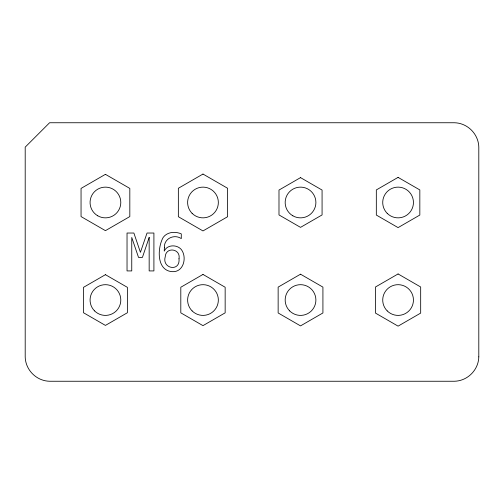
<?xml version="1.0" encoding="UTF-8"?>
<svg xmlns="http://www.w3.org/2000/svg" width="504" height="504" viewBox="0 0 504 504"><rect width="100%" height="100%" fill="white"/><g stroke="black" fill="none" stroke-linecap="round" stroke-linejoin="round"><path stroke-width="0.76" d="M164.392 247.773L164.235 251.124C167.013 244.591 176.633 244.346 181.049 249.228C187.375 256.788 183.809 272.481 172.255 271.656C156.341 270.692 157.292 247.71 163.202 237.384C167.29 231.771 175.316 231.273 181.289 233.869L181.289 238.594C174.258 233.73 163.693 238.568 164.392 247.773M179.002 258.754C180.407 272.305 161.677 268.733 165.236 256.788C165.772 246.443 180.961 248.617 179.002 258.754M478.8 356.864C478.542 369.98 467.529 380.993 454.413 381.251L49.587 381.251C36.471 380.993 25.458 369.98 25.2 356.864L25.2 147.137L49.587 122.749L454.413 122.749C467.529 123.008 478.542 134.02 478.8 147.137L478.8 356.864M149.165 237.447L142.418 257.412L138.524 257.412L131.752 237.447L131.752 270.919L127.033 270.919L127.033 233.031L133.881 233.031L140.433 252.309L147.036 233.031L153.909 233.031L153.909 270.919L149.165 270.919L149.165 237.447M105.43 174.334L81.05 188.414L81.05 216.575L105.43 230.656L129.818 216.575L129.818 188.414L105.43 174.334M202.98 174.05L178.353 188.276L178.353 216.714L202.98 230.933L227.613 216.714L227.613 188.276L202.98 174.05M105.43 274.68L83.469 287.362L83.469 312.726L105.43 325.408L127.399 312.726L127.399 287.362L105.43 274.68M300.529 177.622L278.989 190.058L278.989 214.931L300.529 227.367L322.075 214.931L322.075 190.058L300.529 177.622M202.98 274.434L180.804 287.242L180.804 312.845L202.98 325.647L225.156 312.845L225.156 287.242L202.98 274.434M398.078 177.377L376.324 189.932L376.324 215.051L398.078 227.613L419.832 215.051L419.832 189.932L398.078 177.377M300.529 274.195L278.145 287.116L278.145 312.965L300.529 325.893L322.919 312.965L322.919 287.116L300.529 274.195M398.078 273.949L375.48 286.997L375.48 313.091L398.078 326.138L420.676 313.091L420.676 286.997L398.078 273.949M97.751 215.8A15.366 15.366 0 0 0 120.796 202.495A15.366 15.366 0 0 0 97.751 189.189A15.366 15.366 0 0 0 97.751 215.8M289.668 310.905A15.366 15.366 0 0 0 315.372 304.019A15.366 15.366 0 0 0 296.554 285.201A15.366 15.366 0 0 0 289.668 310.905M387.217 310.905A15.366 15.366 0 0 0 412.921 304.019A15.366 15.366 0 0 0 394.103 285.201A15.366 15.366 0 0 0 387.217 310.905M192.118 213.356A15.366 15.366 0 0 0 217.822 206.47A15.366 15.366 0 0 0 199.004 187.652A15.366 15.366 0 0 0 192.118 213.356M292.849 215.8A15.366 15.366 0 0 0 315.895 202.495A15.366 15.366 0 0 0 292.849 189.189A15.366 15.366 0 0 0 292.849 215.8M387.217 213.356A15.366 15.366 0 0 0 412.921 206.47A15.366 15.366 0 0 0 394.103 187.652A15.366 15.366 0 0 0 387.217 213.356M94.569 310.905A15.366 15.366 0 0 0 120.273 304.019A15.366 15.366 0 0 0 101.455 285.201A15.366 15.366 0 0 0 94.569 310.905M192.118 310.905A15.366 15.366 0 0 0 217.822 304.019A15.366 15.366 0 0 0 199.004 285.201A15.366 15.366 0 0 0 192.118 310.905"/></g></svg>
